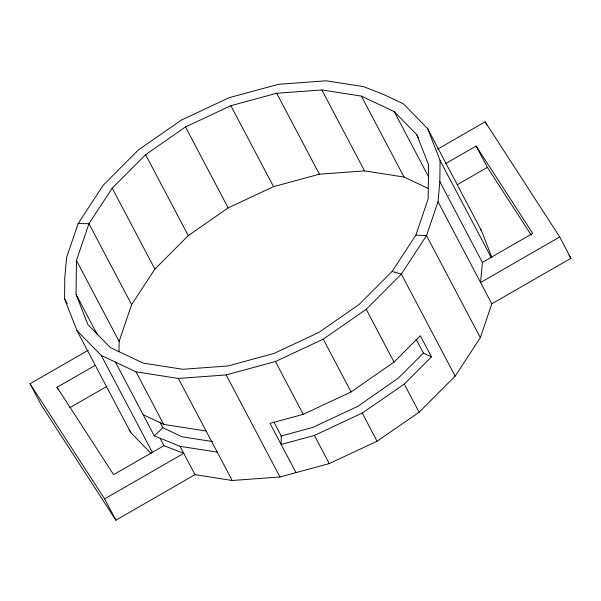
<?xml version="1.0" encoding="UTF-8"?>
<svg xmlns="http://www.w3.org/2000/svg" width="601" height="601" viewBox="0 0 601 601"><rect width="100%" height="100%" fill="white"/><g stroke="black" fill="none" stroke-linecap="round" stroke-linejoin="round"><path stroke-width="0.9" d="M151.242 453.582L130.748 432.607L76.943 330.55L64.562 298.757L64.803 277.564L66.606 257.461L78.153 223.534L103.199 185.221L138.41 149.934L181.382 120.08L229.191 97.685L278.571 84.29L326.163 80.789L363.44 86.619L383.228 94.297L403.421 103.815L427.687 128.682L481.491 230.739L491.866 257.371M416.809 134.737L428.558 164.892L428.152 198.856L415.869 235.126L392.107 271.472L359.21 304.391L318.883 332.406L274.018 353.426L227.922 365.971L182.772 369.284L143.256 363.117L110.404 347.618L87.814 324.495L76.064 294.332L76.447 260.451L88.956 223.707L112.207 188.143L145.615 154.667L185.506 126.946L230.859 105.701L276.708 93.26L321.858 89.947L361.366 96.115L394.218 111.613L416.809 134.737L418.551 138.042M119.013 351.465L119.126 341.391L131.627 304.647L154.885 269.083L188.286 235.607L228.177 207.886L273.538 186.641L319.379 174.2L364.529 170.887L404.045 177.055L428.475 188.579M273.966 422.165L281.245 435.973L281.148 444.477L314.406 435.44L362.208 413.052L404.285 384.107L431.465 356.866L420.332 335.749L394.046 362.08L351.074 391.935L303.272 414.329L270.014 423.359L295.993 472.626M76.943 330.55L101.276 355.461L135.991 371.824L178.354 378.435L226.171 374.926L275.438 361.539L323.248 339.152L366.219 309.297L401.355 274.094L426.522 235.607L438.016 201.771L439.842 181.66L440.082 160.55L427.687 128.682M439.842 181.66L482.4 262.397L480.582 282.5L559.711 236.959L570.95 258.28L491.821 303.821L480.327 337.664L455.167 376.151L419.13 412.256L377.052 441.202L329.243 463.596L279.976 476.976L232.166 480.492L194.979 474.67L115.858 520.211L41.289 405.059L30.05 383.738L88.182 350.278M431.465 356.866L423.389 353.057L398.553 377.894L357.843 406.314L312.73 427.431L281.245 435.973M115.437 362.14L154.292 435.838L162.856 427.732L182.111 436.814L212.438 441.547M437.498 149.228L485.142 121.808L559.711 236.959M58.327 389.733L57.027 387.269L95.191 365.31M445.288 163.81L476.142 146.051L532.726 233.428L482.4 262.397M69.896 407.658L106.43 386.631M457.338 184.665L487.388 167.371L531.224 235.066M30.05 383.738L104.619 498.89L183.733 453.349L163.953 445.679L113.612 474.647L57.027 387.269M448.729 195.385L449.263 195.295M78.153 223.534L88.956 223.707L131.627 304.647M415.869 235.126L426.522 235.607L480.327 337.664M143.158 414.72L163.72 424.404L206.135 431.022M154.292 435.838L180.03 446.318L217.269 452.132L232.166 480.492M392.107 271.472L401.355 274.094L455.167 376.151M480.176 229.394L481.491 230.739M568.922 255.147L570.95 258.28M485.142 121.808L486.87 125.091M476.142 146.051L487.388 167.371M440.082 160.55L491.25 257.551M394.218 111.613L428.618 176.859M438.016 201.771L491.821 303.821M361.366 96.115L404.045 177.055M321.858 89.947L364.529 170.887M416.11 339.249L423.389 353.057M276.708 93.26L319.379 174.2M366.219 309.297L394.046 362.08M404.285 384.107L419.13 412.256M230.859 105.701L273.538 186.641M323.248 339.152L351.074 391.935M362.208 413.052L377.052 441.202M185.506 126.946L228.177 207.886M275.438 361.539L303.272 414.329M314.406 435.44L329.243 463.596M145.615 154.667L188.286 235.607M226.171 374.926L279.976 476.976M112.207 188.143L154.885 269.083M178.354 378.435L217.269 452.132M180.03 446.318L194.979 474.67M135.991 371.824L163.72 424.404M76.447 260.451L119.126 341.391M159.858 422.045L162.856 427.732M160.242 438.64L163.953 445.679M76.064 294.332L97.407 334.802M101.276 355.461L152.459 452.538M64.562 298.757L67.184 303.738M104.619 498.89L115.858 520.211M129.748 430.023L130.748 432.607"/></g></svg>
